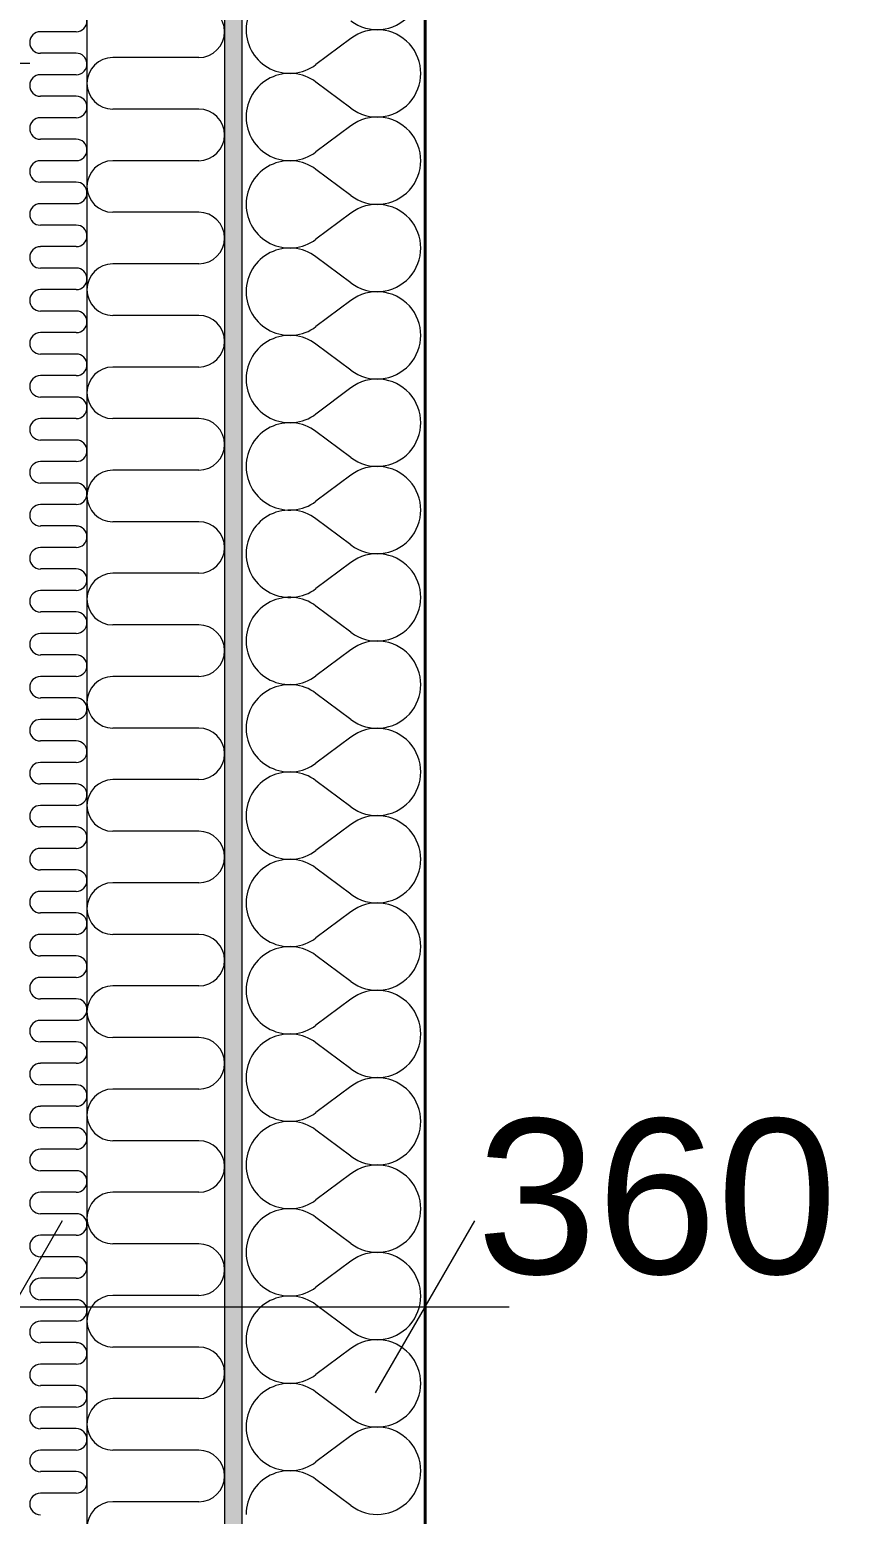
# Model space of a CAD drawing. Header units: millimetres. Extents: x -3100 to 17162, y -19566 to 10100.
# Drawn here: x 14115 to 14842, y -8381 to -7086 of the extents above; entities that cross this region are included whole.
import ezdxf

# ---------------------------------------------------------------- set-up
doc = ezdxf.new("R2010")
doc.units = ezdxf.units.MM
doc.header["$MEASUREMENT"] = 0
doc.linetypes.add('Wipeout_Contour', pattern=[1000, 0, -1000])
for name, color, linetype in [('Konstrukce - svislé nosné', 7, 'Continuous'), ('Konstrukce – Dělicí čáry vrstev', 7, 'Continuous'), ('Kóty - SP', 7, 'Continuous'), ('Výplně – Řezové', 7, 'Continuous')]:
    doc.layers.add(name, color=color, linetype=linetype)
doc.styles.add('GENEROVANÝ_STYL_1', font='Arial.ttf')
doc.dimstyles.new('GENEROVANÝ_STYL__1', dxfattribs={"dimtxt": 134.999996, "dimasz": 114, "dimexe": 0.18, "dimexo": 0.0625, "dimgap": 0, "dimtad": 1, "dimtih": 1, "dimtoh": 1, "dimdec": 0, "dimzin": 0, "dimdsep": 46, "dimtxsty": 'GENEROVANÝ_STYL_1', "dimblk": 'ARROWHEAD_2', "dimblk1": 'ARROWHEAD_2', "dimblk2": 'ARROWHEAD_2', "dimcen": 0.09, "dimse1": 1, "dimse2": 1, "dimclrd": 256, "dimclre": 256, "dimclrt": 256, "dimazin": 0, "dimtfac": 1, "dimtdec": 4, "dimtmove": 0, "dimatfit": 3, "dimfxl": 1, "dimtolj": 1, "dimtzin": 0, "dimarcsym": 0})
doc.dimstyles.new('GENEROVANÝ_STYL__2', dxfattribs={"dimtxt": 134.999996, "dimasz": 114, "dimexe": 0.18, "dimexo": 0.0625, "dimgap": 0, "dimtad": 1, "dimdec": 0, "dimzin": 0, "dimdsep": 46, "dimtxsty": 'GENEROVANÝ_STYL_1', "dimblk": 'ARROWHEAD_2', "dimblk1": 'ARROWHEAD_2', "dimblk2": 'ARROWHEAD_2', "dimcen": 0.09, "dimse1": 1, "dimse2": 1, "dimclrd": 256, "dimclre": 256, "dimclrt": 256, "dimazin": 0, "dimtfac": 1, "dimtdec": 4, "dimtmove": 0, "dimatfit": 3, "dimfxl": 1, "dimtolj": 1, "dimtzin": 0, "dimarcsym": 0})
doc.dimstyles.new('GENEROVANÝ_STYL__4', dxfattribs={"dimtxt": 134.999996, "dimasz": 114, "dimexe": 0.18, "dimexo": 0.0625, "dimgap": 0, "dimtad": 1, "dimtih": 1, "dimtoh": 1, "dimdec": 0, "dimzin": 0, "dimdsep": 46, "dimtxsty": 'GENEROVANÝ_STYL_1', "dimblk": 'ARROWHEAD_2', "dimblk1": 'ARROWHEAD_2', "dimblk2": 'ARROWHEAD_2', "dimcen": 0.09, "dimse1": 1, "dimse2": 1, "dimclrd": 256, "dimclre": 256, "dimclrt": 256, "dimazin": 0, "dimtfac": 1, "dimtdec": 4, "dimtmove": 2, "dimatfit": 3, "dimfxl": 1, "dimtolj": 1, "dimtzin": 0, "dimarcsym": 0})
pattern_1 = [(0, (0, 0), (0, 56.25), [0, -56.25])]

# ---------------------------------------------------------------- blocks, each defined once
blk = doc.blocks.new('*X77')
at = {"layer": 'Výplně – Řezové', "color": 53, "linetype": 'Continuous', "lineweight": 13, "true_color": 0xeccf4f}
for p, q in [((14155.6, -7125), (14124.4, -7125)), ((14155.6, -7143.8), (14124.4, -7143.8)), ((14155.6, -7162.5), (14124.4, -7162.5)), ((14155.6, -7181.3), (14124.4, -7181.3)), ((14155.6, -7200), (14124.4, -7200)), ((14155.6, -7218.8), (14124.4, -7218.8)), ((14155.6, -7237.5), (14124.4, -7237.5)), ((14155.6, -7256.3), (14124.4, -7256.3)), ((14155.6, -7275), (14124.4, -7275)), ((14155.6, -7293.8), (14124.4, -7293.8)), ((14155.6, -7312.5), (14124.4, -7312.5)), ((14155.6, -7331.2), (14124.4, -7331.2)), ((14155.6, -7350), (14124.4, -7350)), ((14155.6, -7368.7), (14124.4, -7368.7)), ((14155.6, -7387.5), (14124.4, -7387.5)), ((14155.6, -7406.2), (14124.4, -7406.2)), ((14155.6, -7425), (14124.4, -7425)), ((14155.6, -7443.7), (14124.4, -7443.7)), ((14155.6, -7462.5), (14124.4, -7462.5)), ((14155.6, -7481.2), (14124.4, -7481.2)), ((14155.6, -7500), (14124.4, -7500)), ((14155.6, -7518.7), (14124.4, -7518.7)), ((14155.6, -7537.5), (14124.4, -7537.5)), ((14155.6, -7556.2), (14124.4, -7556.2)), ((14155.6, -7575), (14124.4, -7575)), ((14155.6, -7593.7), (14124.4, -7593.7)), ((14155.6, -7612.5), (14124.4, -7612.5)), ((14155.6, -7631.2), (14124.4, -7631.2)), ((14155.6, -7650), (14124.4, -7650)), ((14155.6, -7668.7), (14124.4, -7668.7)), ((14155.6, -7687.5), (14124.4, -7687.5)), ((14155.6, -7706.2), (14124.4, -7706.2)), ((14155.6, -7725), (14124.4, -7725)), ((14155.6, -7743.7), (14124.4, -7743.7)), ((14155.6, -7762.5), (14124.4, -7762.5)), ((14155.6, -7781.2), (14124.4, -7781.2)), ((14155.6, -7800), (14124.4, -7800)), ((14155.6, -7818.7), (14124.4, -7818.7)), ((14155.6, -7837.5), (14124.4, -7837.5)), ((14155.6, -7856.2), (14124.4, -7856.2)), ((14155.6, -7875), (14124.4, -7875)), ((14155.6, -7893.7), (14124.4, -7893.7)), ((14155.6, -7912.5), (14124.4, -7912.5)), ((14155.6, -7931.2), (14124.4, -7931.2)), ((14155.6, -7950), (14124.4, -7950)), ((14155.6, -7968.7), (14124.4, -7968.7)), ((14155.6, -7987.5), (14124.4, -7987.5)), ((14155.6, -8006.2), (14124.4, -8006.2)), ((14155.6, -8025), (14124.4, -8025)), ((14155.6, -8043.7), (14124.4, -8043.7)), ((14155.6, -8062.5), (14124.4, -8062.5)), ((14155.6, -8081.2), (14124.4, -8081.2)), ((14155.6, -8100), (14124.4, -8100)), ((14155.6, -8118.7), (14124.4, -8118.7)), ((14155.6, -8137.5), (14124.4, -8137.5)), ((14155.6, -8156.2), (14124.4, -8156.2)), ((14155.6, -8175), (14124.4, -8175)), ((14155.6, -8193.7), (14124.4, -8193.7)), ((14155.6, -8212.5), (14124.4, -8212.5)), ((14155.6, -8231.2), (14124.4, -8231.2)), ((14155.6, -8250), (14124.4, -8250)), ((14155.6, -8268.7), (14124.4, -8268.7)), ((14155.6, -8287.5), (14124.4, -8287.5)), ((14155.6, -8306.2), (14124.4, -8306.2)), ((14155.6, -8325), (14124.4, -8325)), ((14155.6, -8343.7), (14124.4, -8343.7)), ((14155.6, -8362.5), (14124.4, -8362.5))]:
    blk.add_line(p, q, dxfattribs=at)
for centre, start, end in [((14155.6, -7115.6), 270, 3.8286), ((14124.4, -7134.4), 90, 270), ((14155.6, -7153.1), 270, 90), ((14124.4, -7171.9), 90, 270), ((14155.6, -7190.6), 270, 90), ((14124.4, -7209.4), 90, 270), ((14155.6, -7228.1), 270, 90), ((14124.4, -7246.9), 90, 270), ((14155.6, -7265.6), 270, 90), ((14124.4, -7284.4), 90, 270), ((14155.6, -7303.1), 270, 90), ((14124.4, -7321.9), 90, 270), ((14155.6, -7340.6), 270, 90), ((14124.4, -7359.4), 90, 270), ((14155.6, -7378.1), 270, 90), ((14124.4, -7396.9), 90, 270), ((14155.6, -7415.6), 270, 90), ((14124.4, -7434.4), 90, 270), ((14155.6, -7453.1), 270, 90), ((14124.4, -7471.9), 90, 270), ((14155.6, -7490.6), 270, 90), ((14124.4, -7509.4), 90, 270), ((14155.6, -7528.1), 270, 90), ((14124.4, -7546.9), 90, 270), ((14155.6, -7565.6), 270, 90), ((14124.4, -7584.4), 90, 270), ((14155.6, -7603.1), 270, 90), ((14124.4, -7621.9), 90, 270), ((14155.6, -7640.6), 270, 90), ((14124.4, -7659.4), 90, 270), ((14155.6, -7678.1), 270, 90), ((14124.4, -7696.9), 90, 270), ((14155.6, -7715.6), 270, 90), ((14124.4, -7734.4), 90, 270), ((14155.6, -7753.1), 270, 90), ((14124.4, -7771.9), 90, 270), ((14155.6, -7790.6), 270, 90), ((14124.4, -7809.4), 90, 270), ((14155.6, -7828.1), 270, 90), ((14124.4, -7846.9), 90, 270), ((14155.6, -7865.6), 270, 90), ((14124.4, -7884.4), 90, 270), ((14155.6, -7903.1), 270, 90), ((14124.4, -7921.9), 90, 270), ((14155.6, -7940.6), 270, 90), ((14124.4, -7959.4), 90, 270), ((14155.6, -7978.1), 270, 90), ((14124.4, -7996.9), 90, 270), ((14155.6, -8015.6), 270, 90), ((14124.4, -8034.4), 90, 270), ((14155.6, -8053.1), 270, 90), ((14124.4, -8071.9), 90, 270), ((14155.6, -8090.6), 270, 90), ((14124.4, -8109.4), 90, 270), ((14155.6, -8128.1), 270, 90), ((14124.4, -8146.9), 90, 270), ((14155.6, -8165.6), 270, 90), ((14124.4, -8184.4), 90, 270), ((14155.6, -8203.1), 270, 90), ((14124.4, -8221.9), 90, 270), ((14155.6, -8240.6), 270, 90), ((14124.4, -8259.4), 90, 270), ((14155.6, -8278.1), 270, 90), ((14124.4, -8296.9), 90, 270), ((14155.6, -8315.6), 270, 90), ((14124.4, -8334.4), 90, 270), ((14155.6, -8353.1), 270, 90), ((14124.4, -8371.9), 90, 270)]:
    blk.add_arc(centre, 9.38, start, end, dxfattribs=at)
blk = doc.blocks.new('*X78')
at = {"layer": 'Výplně – Řezové', "color": 53, "linetype": 'Continuous', "lineweight": 13, "true_color": 0xeccf4f}
for p, q in [((14155.6, -7050), (14124.4, -7050)), ((14155.6, -7068.8), (14124.4, -7068.8)), ((14155.6, -7087.5), (14124.4, -7087.5)), ((14155.6, -7106.3), (14124.4, -7106.3))]:
    blk.add_line(p, q, dxfattribs=at)
for centre, start, end in [((14155.6, -7040.6), 270, 332.1887), ((14124.4, -7059.4), 90, 270), ((14155.6, -7078.1), 270, 90), ((14124.4, -7096.9), 90, 270), ((14155.6, -7115.6), 3.8286, 90)]:
    blk.add_arc(centre, 9.38, start, end, dxfattribs=at)
blk = doc.blocks.new('*X86')
at = {"layer": 'Výplně – Řezové', "color": 53, "linetype": 'Continuous', "lineweight": 13, "true_color": 0xeccf4f}
for p, q in [((14262.5, -7110), (14187.5, -7110)), ((14262.5, -7155), (14187.5, -7155)), ((14262.5, -7200), (14187.5, -7200)), ((14262.5, -7245), (14187.5, -7245)), ((14262.5, -7290), (14187.5, -7290)), ((14262.5, -7335), (14187.5, -7335)), ((14262.5, -7380), (14187.5, -7380)), ((14262.5, -7425), (14187.5, -7425)), ((14262.5, -7470), (14187.5, -7470)), ((14262.5, -7515), (14187.5, -7515)), ((14262.5, -7560), (14187.5, -7560)), ((14262.5, -7605), (14187.5, -7605)), ((14262.5, -7650), (14187.5, -7650)), ((14262.5, -7695), (14187.5, -7695)), ((14262.5, -7740), (14187.5, -7740)), ((14262.5, -7785), (14187.5, -7785)), ((14262.5, -7830), (14187.5, -7830)), ((14262.5, -7875), (14187.5, -7875)), ((14262.5, -7920), (14187.5, -7920)), ((14262.5, -7965), (14187.5, -7965)), ((14262.5, -8010), (14187.5, -8010)), ((14262.5, -8055), (14187.5, -8055)), ((14262.5, -8100), (14187.5, -8100)), ((14262.5, -8145), (14187.5, -8145)), ((14262.5, -8190), (14187.5, -8190)), ((14262.5, -8235), (14187.5, -8235)), ((14262.5, -8280), (14187.5, -8280)), ((14262.5, -8325), (14187.5, -8325)), ((14262.5, -8370), (14187.5, -8370))]:
    blk.add_line(p, q, dxfattribs=at)
for centre, start, end in [((14262.5, -7087.5), 270, 90), ((14187.5, -7132.5), 90, 270), ((14262.5, -7177.5), 270, 90), ((14187.5, -7222.5), 90, 270), ((14262.5, -7267.5), 270, 90), ((14187.5, -7312.5), 90, 270), ((14262.5, -7357.5), 270, 90), ((14187.5, -7402.5), 90, 270), ((14262.5, -7447.5), 270, 90), ((14187.5, -7492.5), 90, 270), ((14262.5, -7537.5), 270, 90), ((14187.5, -7582.5), 90, 270), ((14262.5, -7627.5), 270, 90), ((14187.5, -7672.5), 90, 270), ((14262.5, -7717.5), 270, 90), ((14187.5, -7762.5), 90, 270), ((14262.5, -7807.5), 270, 90), ((14187.5, -7852.5), 90, 270), ((14262.5, -7897.5), 270, 90), ((14187.5, -7942.5), 90, 270), ((14262.5, -7987.5), 270, 90), ((14187.5, -8032.5), 90, 270), ((14262.5, -8077.5), 270, 90), ((14187.5, -8122.5), 90, 270), ((14262.5, -8167.5), 270, 90), ((14187.5, -8212.5), 90, 270), ((14262.5, -8257.5), 270, 90), ((14187.5, -8302.5), 90, 270), ((14262.5, -8347.5), 270, 90), ((14187.5, -8392.5), 90, 270)]:
    blk.add_arc(centre, 22.5, start, end, dxfattribs=at)
blk = doc.blocks.new('*X91')
at = {"layer": 'Výplně – Řezové', "color": 53, "linetype": 'Continuous', "lineweight": 13, "true_color": 0xeccf4f}
for p, q in [((14395.2, -7093.3), (14364.8, -7116.2)), ((14395.2, -7154.3), (14364.8, -7131.4)), ((14395.2, -7169.5), (14364.8, -7192.4)), ((14395.2, -7230.5), (14364.8, -7207.6)), ((14395.2, -7245.7), (14364.8, -7268.6)), ((14395.2, -7306.7), (14364.8, -7283.8)), ((14395.2, -7321.9), (14364.8, -7344.8)), ((14395.2, -7382.9), (14364.8, -7360)), ((14395.2, -7398.1), (14364.8, -7421)), ((14395.2, -7459), (14364.8, -7436.2)), ((14395.2, -7474.3), (14364.8, -7497.1)), ((14395.2, -7535.2), (14364.8, -7512.4)), ((14395.2, -7550.5), (14364.8, -7573.3)), ((14395.2, -7611.4), (14364.8, -7588.6)), ((14395.2, -7626.7), (14364.8, -7649.5)), ((14395.2, -7687.6), (14364.8, -7664.8)), ((14395.2, -7702.9), (14364.8, -7725.7)), ((14395.2, -7763.8), (14364.8, -7741)), ((14395.2, -7779), (14364.8, -7801.9)), ((14395.2, -7840), (14364.8, -7817.1)), ((14395.2, -7855.2), (14364.8, -7878.1)), ((14395.2, -7916.2), (14364.8, -7893.3)), ((14395.2, -7931.4), (14364.8, -7954.3)), ((14395.2, -7992.4), (14364.8, -7969.5)), ((14395.2, -8007.6), (14364.8, -8030.5)), ((14395.2, -8068.6), (14364.8, -8045.7)), ((14395.2, -8083.8), (14364.8, -8106.7)), ((14395.2, -8144.8), (14364.8, -8121.9)), ((14395.2, -8160), (14364.8, -8182.9)), ((14395.2, -8221), (14364.8, -8198.1)), ((14395.2, -8236.2), (14364.8, -8259)), ((14395.2, -8297.1), (14364.8, -8274.3)), ((14395.2, -8312.4), (14364.8, -8335.2)), ((14395.2, -8373.3), (14364.8, -8350.5))]:
    blk.add_line(p, q, dxfattribs=at)
for centre, start, end in [((14418.1, -7047.6), 233.1301, 126.8699), ((14341.9, -7085.7), 53.1301, 180), ((14341.9, -7085.7), 180, 306.8699), ((14418.1, -7123.8), 233.1301, 126.8699), ((14341.9, -7161.9), 53.1301, 180), ((14341.9, -7161.9), 180, 306.8699), ((14418.1, -7200), 233.1301, 126.8699), ((14341.9, -7238.1), 53.1301, 180), ((14341.9, -7238.1), 180, 306.8699), ((14418.1, -7276.2), 233.1301, 126.8699), ((14341.9, -7314.3), 53.1301, 180), ((14341.9, -7314.3), 180, 306.8699), ((14418.1, -7352.4), 233.1301, 126.8699), ((14341.9, -7390.5), 53.1301, 180), ((14341.9, -7390.5), 180, 306.8699), ((14418.1, -7428.6), 233.1301, 126.8699), ((14341.9, -7466.7), 53.1301, 180), ((14341.9, -7466.7), 180, 306.8699), ((14418.1, -7504.8), 233.1301, 126.8699), ((14341.9, -7542.9), 53.1301, 180), ((14341.9, -7542.9), 180, 306.8699), ((14418.1, -7581), 233.1301, 126.8699), ((14341.9, -7619), 53.1301, 180), ((14341.9, -7619), 180, 306.8699), ((14418.1, -7657.1), 233.1301, 126.8699), ((14341.9, -7695.2), 53.1301, 180), ((14341.9, -7695.2), 180, 306.8699), ((14418.1, -7733.3), 233.1301, 126.8699), ((14341.9, -7771.4), 53.1301, 180), ((14341.9, -7771.4), 180, 306.8699), ((14418.1, -7809.5), 233.1301, 126.8699), ((14341.9, -7847.6), 53.1301, 180), ((14341.9, -7847.6), 180, 306.8699), ((14418.1, -7885.7), 233.1301, 126.8699), ((14341.9, -7923.8), 53.1301, 180), ((14341.9, -7923.8), 180, 306.8699), ((14418.1, -7961.9), 233.1301, 126.8699), ((14341.9, -8000), 53.1301, 180), ((14341.9, -8000), 180, 306.8699), ((14418.1, -8038.1), 233.1301, 126.8699), ((14341.9, -8076.2), 53.1301, 180), ((14341.9, -8076.2), 180, 306.8699), ((14418.1, -8114.3), 233.1301, 126.8699), ((14341.9, -8152.4), 53.1301, 180), ((14341.9, -8152.4), 180, 306.8699), ((14418.1, -8190.5), 233.1301, 126.8699), ((14341.9, -8228.6), 53.1301, 180), ((14341.9, -8228.6), 180, 306.8699), ((14418.1, -8266.7), 233.1301, 126.8699), ((14341.9, -8304.8), 53.1301, 180), ((14341.9, -8304.8), 180, 306.8699), ((14418.1, -8342.9), 233.1301, 126.8699), ((14341.9, -8381), 53.1301, 180)]:
    blk.add_arc(centre, 38.1, start, end, dxfattribs=at)
blk = doc.blocks.new('Zeď_4', base_point=(14100, 7400))
at = {"color": 254, "linetype": 'Wipeout_Contour', "lineweight": 0, "ltscale": 65189.553445}
blk.add_wipeout([(14100, -7130), (14100, -9100), (14115, -9100), (14115, -7130)], dxfattribs=at).dxf.layer = 'Výplně – Řezové'
at = {"layer": 'Výplně – Řezové', "linetype": 'Continuous', "lineweight": 13, "true_color": 0xa8a8a8}
h = blk.add_hatch(dxfattribs=at)
h.set_pattern_fill('Sádra', color=253, style=0, pattern_type=2)
h.set_pattern_definition(pattern_1)
h.paths.add_polyline_path([(14100, -7130), (14100, -9100), (14115, -9100), (14115, -7130)])
at = {"color": 254, "linetype": 'Wipeout_Contour', "lineweight": 0, "ltscale": 63214.124879}
blk.add_wipeout([(14100, -7115), (14100, -7130), (14115, -7130), (14115, -7115)], dxfattribs=at).dxf.layer = 'Výplně – Řezové'
at = {"layer": 'Výplně – Řezové', "linetype": 'Continuous', "lineweight": 13, "true_color": 0xa8a8a8}
h = blk.add_hatch(dxfattribs=at)
h.set_pattern_fill('Sádra', color=253, style=0, pattern_type=2)
h.set_pattern_definition(pattern_1)
h.paths.add_polyline_path([(14100, -7115), (14100, -7130), (14115, -7130), (14115, -7115)])
at = {"color": 254, "linetype": 'Wipeout_Contour', "lineweight": 0, "ltscale": 65304.987011}
blk.add_wipeout([(14115, -7115), (14115, -9115), (14165, -9115), (14165, -7115)], dxfattribs=at).dxf.layer = 'Výplně – Řezové'
at = {"layer": 'Konstrukce - svislé nosné', "color": 7, "lineweight": 40}
blk.add_blockref('*X77', (0, 0), dxfattribs=at)
at = {"color": 254, "linetype": 'Wipeout_Contour', "lineweight": 0, "ltscale": 63254.040567}
blk.add_wipeout([(14115, -7045), (14115, -7115), (14165, -7115), (14165, -7045)], dxfattribs=at).dxf.layer = 'Výplně – Řezové'
at = {"layer": 'Konstrukce – Dělicí čáry vrstev', "color": 7, "linetype": 'Continuous', "lineweight": 13}
blk.add_line((14100, -7115), (14115, -7115), dxfattribs=at)
at = {"layer": 'Konstrukce - svislé nosné', "color": 7, "lineweight": 40}
blk.add_blockref('*X78', (0, 0), dxfattribs=at)
at = {"color": 254, "linetype": 'Wipeout_Contour', "lineweight": 0, "ltscale": 62300.175412}
blk.add_wipeout([(14165, -299.9), (14165, -9165), (14285, -9165), (14285, -299.9)], dxfattribs=at).dxf.layer = 'Výplně – Řezové'
at = {"layer": 'Konstrukce – Dělicí čáry vrstev', "color": 7, "linetype": 'Continuous', "lineweight": 13}
blk.add_line((14165, -299.9), (14165, -9165), dxfattribs=at)
at = {"layer": 'Konstrukce - svislé nosné', "color": 7, "lineweight": 40}
blk.add_blockref('*X86', (0, 0), dxfattribs=at)
at = {"color": 254, "linetype": 'Wipeout_Contour', "lineweight": 0, "ltscale": 62678.798351}
blk.add_wipeout([(14285, -299.9), (14285, -9285), (14300, -9285), (14300, -299.9)], dxfattribs=at).dxf.layer = 'Výplně – Řezové'
at = {"layer": 'Výplně – Řezové', "linetype": 'Continuous', "lineweight": 13, "true_color": 0xa8a8a8}
h = blk.add_hatch(dxfattribs=at)
h.set_pattern_fill('Sádra', color=253, style=0, pattern_type=2)
h.set_pattern_definition(pattern_1)
h.paths.add_polyline_path([(14285, -299.9), (14285, -9285), (14300, -9285), (14300, -299.9)])
at = {"layer": 'Konstrukce – Dělicí čáry vrstev', "color": 7, "linetype": 'Continuous', "lineweight": 13}
blk.add_line((14285, -299.9), (14285, -9285), dxfattribs=at)
at = {"color": 254, "linetype": 'Wipeout_Contour', "lineweight": 0, "ltscale": 63017.037636}
blk.add_wipeout([(14460, -299.9), (14300, -299.9), (14300, -9300), (14460, -9300)], dxfattribs=at).dxf.layer = 'Výplně – Řezové'
at = {"layer": 'Konstrukce - svislé nosné', "color": 7, "linetype": 'Continuous', "lineweight": 40, "flags": 128}
blk.add_lwpolyline([(14460, -9460), (14460, -299.9)], dxfattribs=at)
at = {"layer": 'Konstrukce – Dělicí čáry vrstev', "color": 7, "linetype": 'Continuous', "lineweight": 13}
blk.add_line((14300, -299.9), (14300, -9300), dxfattribs=at)
at = {"layer": 'Konstrukce - svislé nosné', "color": 7, "lineweight": 40}
blk.add_blockref('*X91', (0, 0), dxfattribs=at)
blk = doc.blocks.new('Zeď_30', base_point=(11900, -7130))
at = {"layer": 'Konstrukce – Dělicí čáry vrstev', "color": 7, "linetype": 'Continuous', "lineweight": 13}
blk.add_line((14100, -7115), (14115, -7115), dxfattribs=at)
blk = doc.blocks.new('*D366')
at = {"layer": 'Kóty - SP', "color": 146, "linetype": 'Continuous', "lineweight": 13, "true_color": 0x1a4f6e}
for p, q in [((-360, -11633), (-360, -11408)), ((14460, -11633), (14460, -11408)), ((-316.7, -11445.5), (-403.3, -11595.5)), ((14416.7, -11595.5), (14503.3, -11445.5)), ((-433.4, -11520.5), (-360, -11520.5)), ((-360, -11520.5), (14460, -11520.5)), ((14460, -11520.5), (14533.3, -11520.5))]:
    blk.add_line(p, q, dxfattribs=at)
at = {"layer": 'Kóty - SP', "color": 146, "lineweight": 13, "true_color": 0x1a4f6e, "insert": (6766.9, -11493.5), "char_height": 135, "attachment_point": 7, "style": 'GENEROVANÝ_STYL_1'}
blk.add_mtext('\\A1;{\\pql;\\fArial|b0|i0|c0|p0;\\W1.000000;14\xa0820}', dxfattribs=at)
blk = doc.blocks.new('ARROWHEAD_2')
at = {"color": 0, "linetype": 'Continuous', "lineweight": 0}
for p, q in [((-0.378, -0.655), (0.378, 0.655)), ((0, 0), (-1, 0))]:
    blk.add_line(p, q, dxfattribs=at)
blk = doc.blocks.new('*D367')
at = {"layer": 'Kóty - SP', "color": 146, "linetype": 'Continuous', "lineweight": 13, "true_color": 0x1a4f6e}
for p, q in [((15270.5, -299.9), (15270.5, 600.1)), ((15195.5, -256.6), (15345.5, -343.2)), ((15383, -299.9), (15158, -299.9)), ((15270.5, -9460), (15270.5, -299.9)), ((15195.5, -9416.7), (15345.5, -9503.3)), ((15383, -9460), (15158, -9460)), ((15270.5, -9533.3), (15270.5, -9460))]:
    blk.add_line(p, q, dxfattribs=at)
at = {"layer": 'Kóty - SP', "color": 146, "lineweight": 13, "true_color": 0x1a4f6e, "insert": (15243.5, -5111.6), "char_height": 135, "attachment_point": 7, "rotation": 90, "style": 'GENEROVANÝ_STYL_1'}
blk.add_mtext('\\A1;{\\pql;\\fArial|b0|i0|c0|p0;\\W1.000000;9\xa0160}', dxfattribs=at)
blk = doc.blocks.new('*D372')
at = {"layer": 'Kóty - SP', "color": 146, "linetype": 'Continuous', "lineweight": 13, "true_color": 0x1a4f6e}
for p, q in [((15770.5, 7760), (15770.5, 7833.3)), ((15845.5, 7716.7), (15695.5, 7803.3)), ((15883, 7760), (15658, 7760)), ((15770.5, -9460), (15770.5, 7760)), ((15695.5, -9416.7), (15845.5, -9503.3)), ((15883, -9460), (15658, -9460)), ((15770.5, -9533.3), (15770.5, -9460))]:
    blk.add_line(p, q, dxfattribs=at)
at = {"layer": 'Kóty - SP', "color": 146, "lineweight": 13, "true_color": 0x1a4f6e, "insert": (15743.5, -1133.1), "char_height": 135, "attachment_point": 7, "rotation": 90, "style": 'GENEROVANÝ_STYL_1'}
blk.add_mtext('\\A1;{\\pql;\\fArial|b0|i0|c0|p0;\\W1.000000;17\xa0220}', dxfattribs=at)
blk = doc.blocks.new('*D391')
at = {"layer": 'Kóty - SP', "color": 146, "linetype": 'Continuous', "lineweight": 13, "true_color": 0x1a4f6e}
for p, q in [((12000, -8312.5), (12000, -8087.5)), ((14100, -8312.5), (14100, -8087.5)), ((12043.3, -8125), (11956.7, -8275)), ((14143.3, -8125), (14056.7, -8275)), ((11926.7, -8200), (12000, -8200)), ((12000, -8200), (14100, -8200))]:
    blk.add_line(p, q, dxfattribs=at)
at = {"layer": 'Kóty - SP', "color": 146, "lineweight": 13, "true_color": 0x1a4f6e, "insert": (12818.3, -8173), "char_height": 135, "attachment_point": 7, "style": 'GENEROVANÝ_STYL_1'}
blk.add_mtext('\\A1;{\\pql;\\fArial|b0|i0|c0|p0;\\W1.000000;2\xa0100}', dxfattribs=at)
blk = doc.blocks.new('*D392')
at = {"layer": 'Kóty - SP', "color": 146, "linetype": 'Continuous', "lineweight": 13, "true_color": 0x1a4f6e}
for p, q in [((14100, -8312.5), (14100, -8087.5)), ((14460, -8312.5), (14460, -8087.5)), ((14143.3, -8125), (14056.7, -8275)), ((14416.7, -8275), (14503.3, -8125)), ((14100, -8200), (14460, -8200)), ((14460, -8200), (14533.3, -8200))]:
    blk.add_line(p, q, dxfattribs=at)
at = {"layer": 'Kóty - SP', "color": 146, "lineweight": 13, "true_color": 0x1a4f6e, "insert": (14504.9, -8173), "char_height": 135, "attachment_point": 7, "style": 'GENEROVANÝ_STYL_1'}
blk.add_mtext('\\A1;{\\pql;\\fArial|b0|i0|c0|p0;\\W1.000000;360}', dxfattribs=at)

msp = doc.modelspace()

# ---------------------------------------------------------------- block references
at = {"layer": 'Konstrukce - svislé nosné', "color": 7, "lineweight": 40}
msp.add_blockref('Zeď_4', (14100, 7400), dxfattribs=at)

# ---------------------------------------------------------------- next in the draw order: block references
msp.add_blockref('Zeď_30', (11900, -7130), dxfattribs=at)

# ---------------------------------------------------------------- next in the draw order: dimensions: what is measured, and where the dimension line sits
at = {"layer": 'Kóty - SP', "color": 146, "linetype": 'Continuous', "lineweight": 13, "true_color": 0x1a4f6e}
for base, p2, picture, middle in [((15770.5, 7760), (14460, 7760), '*D372', (15676, -841.7)), ((15270.5, -299.9), (14460, -299.9), '*D367', (15176, -4873.2))]:
    dim = msp.add_linear_dim(base=base, p1=(14460, -9460), p2=p2, angle=90, dimstyle='GENEROVANÝ_STYL__2', dxfattribs=at)
    dim.commit()
    dim.dimension.update_dxf_attribs({"geometry": picture, "text_midpoint": middle, "dimtype": 160, "text_rotation": 90})

# ---------------------------------------------------------------- next in the draw order: dimensions: what is measured, and where the dimension line sits
for base, p1, p2, dimstyle, picture, middle in [((14460, -11520.5), (-360, -760), (14460, -9460), 'GENEROVANÝ_STYL__1', '*D366', (7058.3, -11426)), ((14100, -8200), (12000, -8700), (14100, -850), 'GENEROVANÝ_STYL__1', '*D391', (13056.8, -8105.5)), ((14460, -8200), (14100, -850), (14460, -850), 'GENEROVANÝ_STYL__4', '*D392', (14663.8, -8105.5))]:
    dim = msp.add_linear_dim(base=base, p1=p1, p2=p2, dimstyle=dimstyle, dxfattribs=at)
    dim.commit()
    dim.dimension.update_dxf_attribs({"geometry": picture, "text_midpoint": middle, "dimtype": 160})

doc.saveas('drawing.dxf')
